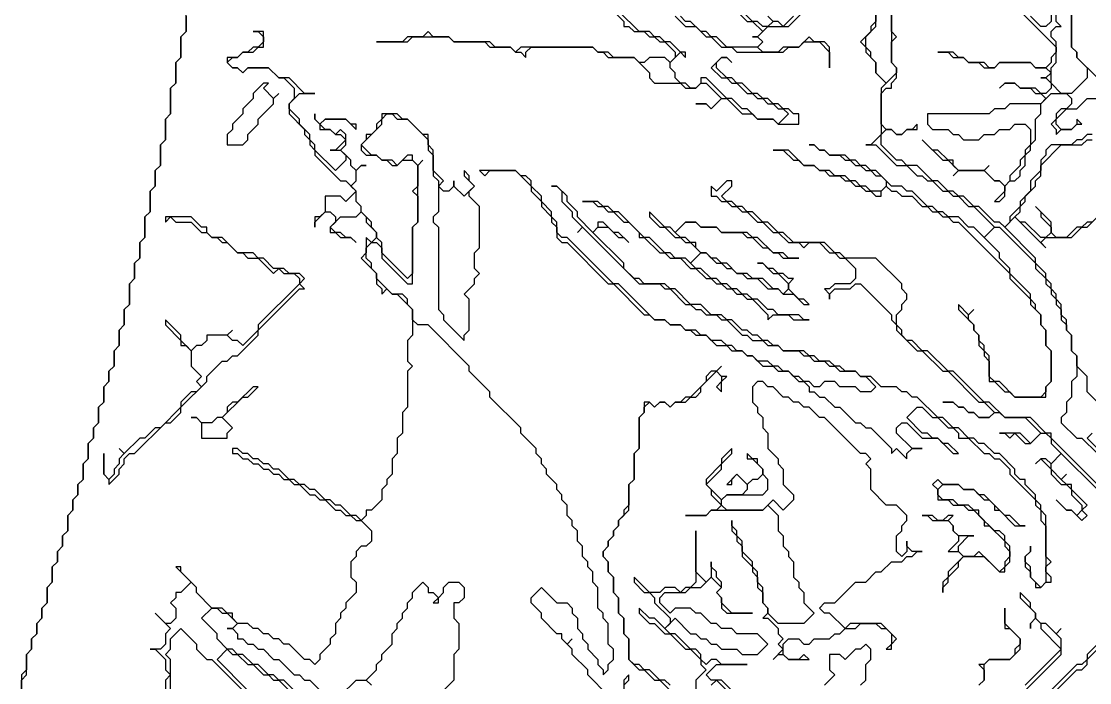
# Model space of a CAD drawing. Header units: metres. Extents: x 0 to 100, y 0 to 141.
# Drawn here: x 65.92 to 71.11, y 73.49 to 76.7 of the extents above; entities that cross this region are included whole.
import ezdxf

# ---------------------------------------------------------------- set-up
doc = ezdxf.new("R2010")
doc.units = ezdxf.units.M

msp = doc.modelspace()

# ---------------------------------------------------------------- linework, layer by layer
for points in [[(70.15, 76.875), (70.15, 76.5), (70.175, 76.475), (70.175, 76.45), (70.125, 76.4), (70.075, 76.45), (70.075, 76.5), (70.05, 76.525), (70.05, 76.55), (70.025, 76.575), (70.025, 76.625), (70.075, 76.675), (70.075, 76.825)], [(71.125, 76.15), (71.1, 76.15), (71.075, 76.125), (71.05, 76.125), (71.025, 76.1), (70.925, 76.1), (70.9, 76.075), (70.9, 76.05), (70.875, 76.025), (70.875, 75.975), (70.825, 75.925), (70.825, 75.875), (70.775, 75.825), (70.775, 75.8), (70.725, 75.75), (70.725, 75.725), (70.7, 75.7), (70.675, 75.725), (70.65, 75.725), (70.575, 75.8), (70.55, 75.8), (70.5, 75.85), (70.475, 75.85), (70.45, 75.875), (70.425, 75.875), (70.375, 75.925), (70.35, 75.925), (70.275, 76), (70.225, 76), (70.2, 76.025), (70.175, 76.025), (70.1, 76.1), (70.1, 76.15), (70.125, 76.175), (70.15, 76.175), (70.175, 76.15), (70.2, 76.15), (70.225, 76.175), (70.275, 76.175), (70.275, 76.2), (70.25, 76.175), (70.225, 76.175), (70.2, 76.15), (70.175, 76.15), (70.15, 76.175), (70.125, 76.175), (70.1, 76.2), (70.1, 76.35), (70.125, 76.375), (70.15, 76.375), (70.15, 76.4), (70.175, 76.425), (70.175, 76.475), (70.15, 76.5), (70.15, 76.6), (70.175, 76.625), (70.15, 76.65), (70.15, 76.875)], [(71.025, 76.85), (71.025, 76.575), (71.05, 76.55), (71.05, 76.525), (71.1, 76.475), (71.1, 76.425), (71.025, 76.35), (70.975, 76.35), (70.925, 76.4), (70.925, 76.475), (70.95, 76.5), (70.95, 76.6), (70.925, 76.625), (70.925, 76.65), (70.95, 76.675), (70.975, 76.675), (70.95, 76.7), (70.95, 76.85)], [(71.15, 76.425), (71.05, 76.525), (71.05, 76.55), (71.025, 76.575), (71.025, 76.85)], [(65.925, 73.425), (65.925, 73.5), (65.95, 73.525), (65.95, 73.625), (65.975, 73.65), (65.975, 73.7), (66, 73.725), (66, 73.775), (66.025, 73.8), (66.025, 73.85), (66.05, 73.875), (66.05, 73.95), (66.075, 73.975), (66.075, 74.05), (66.1, 74.075), (66.1, 74.125), (66.125, 74.15), (66.125, 74.2), (66.15, 74.225), (66.15, 74.3), (66.175, 74.325), (66.175, 74.375), (66.2, 74.4), (66.2, 74.45), (66.225, 74.475), (66.225, 74.55), (66.25, 74.575), (66.25, 74.65), (66.275, 74.675), (66.275, 74.725), (66.3, 74.75), (66.3, 74.825), (66.325, 74.85), (66.325, 74.925), (66.35, 74.95), (66.35, 75), (66.375, 75.025), (66.375, 75.1), (66.4, 75.125), (66.4, 75.2), (66.425, 75.225), (66.425, 75.3), (66.45, 75.325), (66.45, 75.425), (66.475, 75.45), (66.475, 75.525), (66.5, 75.55), (66.5, 75.625), (66.525, 75.65), (66.525, 75.75), (66.55, 75.775), (66.55, 75.875), (66.575, 75.9), (66.575, 75.975), (66.6, 76), (66.6, 76.1), (66.625, 76.125), (66.625, 76.225), (66.65, 76.25), (66.65, 76.375), (66.675, 76.4), (66.675, 76.5), (66.7, 76.525), (66.7, 76.625), (66.725, 76.65), (66.725, 76.825)], [(70.075, 76.8), (70.075, 76.7), (70.05, 76.675), (70.05, 76.65), (70, 76.6), (70.025, 76.575), (70.025, 76.55), (70.075, 76.5), (70.075, 76.45), (70.125, 76.4), (70.1, 76.375), (70.1, 76.15), (70.05, 76.1), (70.025, 76.1), (70.075, 76.1), (70.175, 76), (70.225, 76), (70.275, 75.95), (70.3, 75.95), (70.325, 75.925), (70.35, 75.925), (70.4, 75.875), (70.425, 75.875), (70.45, 75.85), (70.475, 75.85), (70.525, 75.8), (70.55, 75.8), (70.65, 75.7), (70.6, 75.65), (70.55, 75.7), (70.525, 75.7), (70.475, 75.75), (70.425, 75.75), (70.4, 75.775), (70.375, 75.775), (70.35, 75.8), (70.325, 75.8), (70.25, 75.875), (70.225, 75.875), (70.2, 75.9), (70.15, 75.9), (70.075, 75.975), (70.05, 75.975), (70.025, 76), (70, 76), (69.975, 76.025), (69.95, 76.025), (69.925, 76.05), (69.85, 76.05), (69.825, 76.075), (69.8, 76.075), (69.775, 76.1), (69.75, 76.1), (69.775, 76.1), (69.8, 76.075), (69.825, 76.075), (69.85, 76.05), (69.9, 76.05), (69.925, 76.025), (69.95, 76.025), (69.975, 76), (70, 76), (70.025, 75.975), (70.05, 75.975), (70.075, 75.95), (70.1, 75.95), (70.125, 75.925), (70.125, 75.9), (70.1, 75.875), (70.05, 75.875), (70.025, 75.9), (70, 75.9), (69.975, 75.925), (69.95, 75.925), (69.925, 75.95), (69.875, 75.95), (69.85, 75.975), (69.8, 75.975), (69.775, 76), (69.725, 76), (69.65, 76.075), (69.575, 76.075), (69.625, 76.075), (69.675, 76.025), (69.7, 76.025), (69.725, 76), (69.775, 76), (69.8, 75.975), (69.825, 75.975), (69.85, 75.95), (69.9, 75.95), (69.925, 75.925), (69.95, 75.925), (69.975, 75.9), (70, 75.9), (70.025, 75.875), (70.05, 75.875), (70.075, 75.85), (70.1, 75.85), (70.1, 75.875), (70.125, 75.9), (70.15, 75.875), (70.175, 75.875), (70.2, 75.85), (70.25, 75.85), (70.3, 75.8), (70.325, 75.8), (70.35, 75.775), (70.375, 75.775), (70.4, 75.75), (70.425, 75.75), (70.45, 75.725), (70.475, 75.725), (70.725, 75.475), (70.725, 75.45), (70.825, 75.35), (70.825, 75.325), (70.875, 75.275), (70.875, 75.225), (70.9, 75.2), (70.9, 75.125), (70.925, 75.1), (70.925, 74.95), (70.9, 74.925), (70.9, 74.9), (70.875, 74.875), (70.75, 74.875), (70.675, 74.95), (70.65, 74.95), (70.625, 74.975), (70.625, 75.075), (70.6, 75.1), (70.6, 75.125), (70.575, 75.15), (70.575, 75.175), (70.55, 75.2), (70.55, 75.225), (70.525, 75.25), (70.525, 75.275), (70.55, 75.3), (70.525, 75.275), (70.475, 75.325), (70.475, 75.3), (70.55, 75.225), (70.55, 75.2), (70.575, 75.175), (70.575, 75.125), (70.6, 75.1), (70.6, 75.075), (70.625, 75.05), (70.625, 74.95), (70.65, 74.95), (70.7, 74.9), (70.725, 74.9), (70.75, 74.875), (70.9, 74.875), (70.9, 74.925), (70.925, 74.95), (70.925, 75.1), (70.9, 75.125), (70.9, 75.2), (70.875, 75.225), (70.875, 75.275), (70.85, 75.3), (70.85, 75.325), (70.825, 75.35), (70.825, 75.375), (70.725, 75.475), (70.725, 75.5), (70.675, 75.55), (70.675, 75.575), (70.6, 75.65), (70.65, 75.7), (70.675, 75.7), (70.85, 75.525), (70.85, 75.5), (70.9, 75.45), (70.9, 75.425), (70.925, 75.4), (70.925, 75.375), (70.95, 75.35), (70.95, 75.325), (70.975, 75.3), (70.975, 75.25), (71, 75.225), (71, 75.2), (71.025, 75.175), (71.025, 75.1), (71.05, 75.075), (71.05, 74.975), (71.025, 74.95), (71.025, 74.875), (71, 74.85), (71, 74.8), (70.975, 74.775), (70.975, 74.75), (71.05, 74.675), (71.075, 74.675), (71.15, 74.6)], [(66.725, 76.725), (66.725, 76.65), (66.7, 76.625), (66.7, 76.525), (66.675, 76.5), (66.675, 76.4), (66.65, 76.375), (66.65, 76.25), (66.625, 76.225), (66.625, 76.125), (66.6, 76.1), (66.6, 76), (66.575, 75.975), (66.575, 75.9), (66.55, 75.875), (66.55, 75.775), (66.525, 75.75), (66.525, 75.65), (66.5, 75.625), (66.5, 75.55), (66.475, 75.525), (66.475, 75.45), (66.45, 75.425), (66.45, 75.325), (66.425, 75.3), (66.425, 75.225), (66.4, 75.2), (66.4, 75.125), (66.375, 75.1), (66.375, 75.025), (66.35, 75), (66.35, 74.95), (66.325, 74.925), (66.325, 74.85), (66.3, 74.825), (66.3, 74.75), (66.275, 74.725), (66.275, 74.675), (66.25, 74.65), (66.25, 74.575), (66.225, 74.55), (66.225, 74.475), (66.2, 74.45), (66.2, 74.4), (66.175, 74.375), (66.175, 74.325), (66.15, 74.3), (66.15, 74.225), (66.125, 74.2), (66.125, 74.15), (66.1, 74.125), (66.1, 74.075), (66.075, 74.05), (66.075, 73.975), (66.05, 73.95), (66.05, 73.875), (66.025, 73.85), (66.025, 73.8), (66, 73.775), (66, 73.725), (65.975, 73.7), (65.975, 73.65), (65.95, 73.625), (65.95, 73.55), (65.925, 73.525), (65.925, 73.425)], [(68.8, 76.75), (68.85, 76.7), (68.85, 76.675), (68.875, 76.675), (68.9, 76.65), (68.95, 76.65), (68.975, 76.625), (69, 76.625), (69.025, 76.6), (69.05, 76.6), (69.1, 76.55), (69.1, 76.525), (69.075, 76.5), (69.05, 76.525), (68.975, 76.525), (68.95, 76.5), (68.925, 76.5), (68.9, 76.525), (68.8, 76.525), (68.775, 76.55), (68.725, 76.55), (68.7, 76.575), (68.35, 76.575), (68.325, 76.55), (68.3, 76.575), (68.225, 76.575), (68.2, 76.6), (68.025, 76.6), (68, 76.625), (67.925, 76.625), (67.9, 76.65), (67.875, 76.625), (67.8, 76.625), (67.775, 76.6), (67.65, 76.6), (67.8, 76.6), (67.825, 76.625), (68, 76.625), (68.025, 76.6), (68.175, 76.6), (68.2, 76.575), (68.3, 76.575), (68.325, 76.55), (68.35, 76.55), (68.375, 76.525), (68.375, 76.55), (68.4, 76.575), (68.7, 76.575), (68.725, 76.55), (68.75, 76.55), (68.775, 76.525), (68.9, 76.525), (68.975, 76.45), (68.975, 76.425), (69, 76.4), (69.125, 76.4), (69.15, 76.375), (69.2, 76.375), (69.225, 76.4), (69.25, 76.4), (69.325, 76.325), (69.275, 76.275), (69.25, 76.3), (69.2, 76.3), (69.25, 76.3), (69.275, 76.275), (69.325, 76.325), (69.35, 76.325), (69.425, 76.25), (69.475, 76.25), (69.5, 76.225), (69.575, 76.225), (69.6, 76.2), (69.7, 76.2), (69.7, 76.25), (69.675, 76.25), (69.65, 76.275), (69.625, 76.275), (69.6, 76.3), (69.575, 76.3), (69.55, 76.325), (69.525, 76.325), (69.5, 76.35), (69.475, 76.35), (69.425, 76.4), (69.4, 76.4), (69.375, 76.425), (69.35, 76.425), (69.3, 76.475), (69.3, 76.5), (69.325, 76.525), (69.35, 76.525), (69.375, 76.5), (69.35, 76.525), (69.325, 76.525), (69.275, 76.475), (69.325, 76.425), (69.35, 76.425), (69.375, 76.4), (69.4, 76.4), (69.45, 76.35), (69.475, 76.35), (69.5, 76.325), (69.525, 76.325), (69.55, 76.3), (69.575, 76.3), (69.6, 76.275), (69.625, 76.275), (69.65, 76.25), (69.6, 76.2), (69.575, 76.225), (69.5, 76.225), (69.45, 76.275), (69.425, 76.275), (69.375, 76.325), (69.35, 76.325), (69.25, 76.425), (69.225, 76.425), (69.225, 76.4), (69.2, 76.375), (69.175, 76.375), (69.15, 76.4), (69.125, 76.4), (69.1, 76.425), (69.1, 76.45), (69.075, 76.475), (69.075, 76.5), (69.125, 76.55), (69.15, 76.525), (69.15, 76.55), (69.125, 76.55), (69.075, 76.6), (69.05, 76.6), (69.025, 76.625), (69, 76.625), (68.975, 76.65), (68.925, 76.65), (68.825, 76.75)], [(69.1, 76.725), (69.15, 76.675), (69.2, 76.675), (69.25, 76.625), (69.275, 76.625), (69.325, 76.575), (69.375, 76.575), (69.4, 76.55), (69.625, 76.55), (69.65, 76.575), (69.7, 76.575), (69.725, 76.6), (69.8, 76.6), (69.85, 76.55), (69.85, 76.475), (69.85, 76.575), (69.825, 76.6), (69.775, 76.6), (69.75, 76.625), (69.7, 76.575), (69.625, 76.575), (69.6, 76.55), (69.525, 76.55), (69.5, 76.575), (69.525, 76.6), (69.5, 76.625), (69.55, 76.675), (69.65, 76.675), (69.725, 76.75)], [(69.4, 76.75), (69.45, 76.7), (69.475, 76.7), (69.525, 76.65), (69.5, 76.625), (69.475, 76.625), (69.5, 76.625), (69.525, 76.6), (69.5, 76.575), (69.35, 76.575), (69.3, 76.625), (69.275, 76.625), (69.25, 76.65), (69.225, 76.65), (69.175, 76.7), (69.15, 76.7), (69.125, 76.725)], [(69.55, 76.725), (69.575, 76.7), (69.55, 76.675), (69.525, 76.675), (69.5, 76.7), (69.475, 76.7), (69.425, 76.75)], [(69.675, 76.725), (69.625, 76.675), (69.6, 76.7), (69.575, 76.7), (69.55, 76.725)], [(70.775, 76.75), (70.95, 76.575), (70.95, 76.55), (70.925, 76.525), (70.925, 76.5), (70.9, 76.475), (70.85, 76.475), (70.825, 76.5), (70.675, 76.5), (70.65, 76.475), (70.625, 76.475), (70.6, 76.5), (70.525, 76.5), (70.5, 76.525), (70.475, 76.525), (70.45, 76.55), (70.375, 76.55), (70.425, 76.55), (70.45, 76.525), (70.5, 76.525), (70.525, 76.5), (70.575, 76.5), (70.6, 76.475), (70.65, 76.475), (70.675, 76.5), (70.825, 76.5), (70.85, 76.475), (70.9, 76.475), (70.925, 76.45), (70.9, 76.425), (70.875, 76.425), (70.9, 76.425), (70.925, 76.4), (70.925, 76.375), (70.9, 76.35), (70.875, 76.35), (70.85, 76.375), (70.775, 76.375), (70.75, 76.4), (70.7, 76.4), (70.675, 76.375), (70.7, 76.4), (70.75, 76.4), (70.775, 76.375), (70.825, 76.375), (70.85, 76.35), (70.875, 76.35), (70.9, 76.325), (70.875, 76.3), (70.725, 76.3), (70.7, 76.275), (70.65, 76.275), (70.625, 76.25), (70.325, 76.25), (70.325, 76.2), (70.35, 76.175), (70.425, 76.175), (70.45, 76.15), (70.475, 76.15), (70.5, 76.125), (70.575, 76.125), (70.6, 76.15), (70.65, 76.15), (70.675, 76.175), (70.725, 76.175), (70.75, 76.2), (70.8, 76.2), (70.825, 76.175), (70.825, 76.1), (70.8, 76.075), (70.8, 76.05), (70.775, 76.025), (70.775, 76), (70.725, 75.95), (70.725, 75.925), (70.7, 75.9), (70.675, 75.925), (70.65, 75.925), (70.6, 75.975), (70.625, 76), (70.6, 75.975), (70.475, 75.975), (70.45, 76), (70.45, 76.025), (70.425, 76.025), (70.375, 76.075), (70.35, 76.075), (70.3, 76.125), (70.4, 76.025), (70.425, 76.025), (70.475, 75.975), (70.45, 75.95), (70.475, 75.975), (70.6, 75.975), (70.65, 75.925), (70.675, 75.925), (70.7, 75.9), (70.7, 75.875), (70.65, 75.825), (70.675, 75.825), (70.7, 75.85), (70.7, 75.9), (70.725, 75.925), (70.75, 75.925), (70.775, 75.95), (70.775, 75.975), (70.8, 76), (70.8, 76.05), (70.825, 76.075), (70.825, 76.1), (70.85, 76.125), (70.85, 76.225), (70.875, 76.25), (70.875, 76.3), (70.925, 76.35), (71, 76.35), (71.025, 76.325), (71.025, 76.3), (71, 76.275), (70.975, 76.275), (70.95, 76.25), (70.95, 76.225), (70.925, 76.2), (70.95, 76.175), (70.95, 76.15), (70.975, 76.175), (71.025, 76.175), (71.05, 76.2), (71.075, 76.2), (71.05, 76.225), (71.05, 76.2), (71.025, 76.175), (70.975, 76.175), (70.95, 76.2), (70.95, 76.225), (71, 76.275), (71.05, 76.275), (71.1, 76.325), (71.15, 76.325)], [(70.925, 76.775), (70.925, 76.7), (70.9, 76.675), (70.875, 76.675), (70.825, 76.725)], [(68.775, 73.425), (68.675, 73.525), (68.675, 73.55), (68.6, 73.625), (68.6, 73.65), (68.575, 73.675), (68.6, 73.7), (68.575, 73.675), (68.55, 73.7), (68.55, 73.725), (68.525, 73.725), (68.45, 73.8), (68.45, 73.825), (68.4, 73.875), (68.4, 73.9), (68.45, 73.95), (68.525, 73.875), (68.575, 73.875), (68.6, 73.85), (68.6, 73.825), (68.625, 73.8), (68.625, 73.75), (68.65, 73.725), (68.65, 73.7), (68.675, 73.675), (68.675, 73.65), (68.725, 73.6), (68.725, 73.575), (68.75, 73.55), (68.75, 73.525), (68.775, 73.55), (68.775, 73.575), (68.8, 73.6), (68.8, 73.65), (68.775, 73.675), (68.775, 73.775), (68.75, 73.8), (68.75, 73.825), (68.725, 73.85), (68.725, 73.95), (68.7, 73.975), (68.7, 74.025), (68.675, 74.05), (68.675, 74.075), (68.65, 74.1), (68.65, 74.15), (68.625, 74.175), (68.625, 74.225), (68.6, 74.25), (68.6, 74.275), (68.575, 74.3), (68.575, 74.35), (68.55, 74.375), (68.55, 74.4), (68.525, 74.425), (68.525, 74.45), (68.475, 74.5), (68.475, 74.525), (68.45, 74.55), (68.45, 74.575), (68.425, 74.6), (68.425, 74.625), (68.35, 74.7), (68.35, 74.725), (68.2, 74.875), (68.2, 74.9), (68.1, 75), (68.1, 75.025), (67.9, 75.225), (67.85, 75.225), (67.825, 75.25), (67.825, 75.3), (67.8, 75.325), (67.8, 75.35), (67.775, 75.375), (67.725, 75.375), (67.65, 75.45), (67.65, 75.475), (67.625, 75.5), (67.625, 75.525), (67.6, 75.55), (67.6, 75.6), (67.625, 75.625), (67.65, 75.625), (67.675, 75.6), (67.675, 75.55), (67.8, 75.425), (67.825, 75.425), (67.825, 75.7), (67.85, 75.725), (67.85, 76), (67.875, 76.025), (67.85, 76), (67.825, 76.025), (67.825, 76.05), (67.8, 76.05), (67.75, 76), (67.725, 76.025), (67.675, 76.025), (67.65, 76.05), (67.625, 76.05), (67.575, 76.1), (67.675, 76.2), (67.675, 76.225), (67.7, 76.25), (67.725, 76.25), (67.75, 76.225), (67.8, 76.225), (67.9, 76.125), (67.9, 76.075), (67.925, 76.05), (67.925, 75.95), (67.95, 75.925), (67.95, 75.775), (67.925, 75.75), (67.925, 75.725), (67.95, 75.7), (67.95, 75.3), (67.975, 75.275), (67.975, 75.25), (68.075, 75.15), (68.075, 75.175), (68.1, 75.2), (68.1, 75.35), (68.075, 75.375), (68.125, 75.425), (68.125, 75.45), (68.15, 75.475), (68.125, 75.5), (68.125, 75.575), (68.15, 75.6), (68.15, 75.8), (68.1, 75.85), (68.1, 75.875), (68.125, 75.9), (68.1, 75.925), (68.1, 75.95), (68.075, 75.975), (68.075, 75.95), (68.125, 75.9), (68.075, 75.85), (68.025, 75.9), (68.025, 75.925), (68.025, 75.9), (68, 75.875), (67.975, 75.875), (67.95, 75.9), (67.975, 75.925), (67.925, 75.975), (67.925, 76.075), (67.9, 76.1), (67.9, 76.15), (67.875, 76.15), (67.8, 76.225), (67.775, 76.225), (67.75, 76.25), (67.675, 76.25), (67.675, 76.225), (67.65, 76.2), (67.65, 76.175), (67.625, 76.15), (67.6, 76.15), (67.6, 76.125), (67.575, 76.1), (67.575, 76.075), (67.6, 76.05), (67.65, 76.05), (67.675, 76.025), (67.7, 76.025), (67.725, 76), (67.75, 76), (67.775, 76.025), (67.825, 76.025), (67.85, 76), (67.85, 75.9), (67.825, 75.875), (67.85, 75.85), (67.85, 75.725), (67.825, 75.7), (67.825, 75.475), (67.8, 75.45), (67.675, 75.575), (67.675, 75.625), (67.65, 75.65), (67.65, 75.675), (67.625, 75.7), (67.625, 75.725), (67.575, 75.775), (67.575, 75.8), (67.55, 75.825), (67.55, 75.875), (67.525, 75.9), (67.55, 75.925), (67.55, 75.975), (67.575, 76), (67.6, 76), (67.575, 76), (67.55, 75.975), (67.525, 76), (67.525, 76.025), (67.475, 76.075), (67.5, 76.1), (67.5, 76.15), (67.475, 76.175), (67.45, 76.15), (67.425, 76.175), (67.4, 76.175), (67.375, 76.2), (67.4, 76.225), (67.5, 76.225), (67.55, 76.175), (67.55, 76.2), (67.525, 76.2), (67.5, 76.225), (67.4, 76.225), (67.375, 76.2), (67.35, 76.225), (67.35, 76.25), (67.35, 76.225), (67.375, 76.2), (67.375, 76.175), (67.425, 76.175), (67.45, 76.15), (67.475, 76.15), (67.5, 76.125), (67.45, 76.075), (67.425, 76.075), (67.475, 76.075), (67.5, 76.05), (67.5, 76.025), (67.45, 75.975), (67.35, 76.075), (67.35, 76.1), (67.325, 76.125), (67.325, 76.15), (67.275, 76.2), (67.275, 76.225), (67.225, 76.275), (67.225, 76.3), (67.275, 76.35), (67.35, 76.35), (67.3, 76.35), (67.225, 76.425), (67.175, 76.425), (67.125, 76.475), (67.025, 76.475), (67, 76.45), (66.975, 76.475), (66.95, 76.475), (66.925, 76.5), (66.95, 76.525), (66.975, 76.525), (67, 76.55), (67.05, 76.55), (67.075, 76.575), (67.1, 76.575), (67.1, 76.65), (67.05, 76.65), (67.075, 76.65), (67.1, 76.625), (67.1, 76.6), (67.075, 76.575), (67.05, 76.575), (67.025, 76.55), (67, 76.55), (66.975, 76.525), (66.925, 76.525), (66.925, 76.5), (66.95, 76.475), (66.975, 76.475), (67, 76.45), (67.025, 76.475), (67.125, 76.475), (67.175, 76.425), (67.2, 76.425), (67.25, 76.375), (67.25, 76.325), (67.225, 76.3), (67.225, 76.25), (67.3, 76.175), (67.3, 76.15), (67.325, 76.125), (67.325, 76.1), (67.35, 76.075), (67.35, 76.05), (67.475, 75.925), (67.5, 75.925), (67.55, 75.875), (67.5, 75.825), (67.475, 75.85), (67.4, 75.85), (67.4, 75.775), (67.375, 75.75), (67.35, 75.75), (67.35, 75.7), (67.35, 75.725), (67.4, 75.775), (67.425, 75.775), (67.45, 75.75), (67.45, 75.725), (67.425, 75.7), (67.425, 75.675), (67.45, 75.675), (67.475, 75.65), (67.525, 75.65), (67.55, 75.625), (67.525, 75.65), (67.5, 75.65), (67.475, 75.675), (67.45, 75.675), (67.425, 75.7), (67.475, 75.75), (67.55, 75.75), (67.575, 75.775), (67.6, 75.75), (67.6, 75.725), (67.65, 75.675), (67.65, 75.65), (67.625, 75.625), (67.6, 75.65), (67.6, 75.575), (67.575, 75.55), (67.65, 75.475), (67.65, 75.425), (67.675, 75.4), (67.675, 75.375), (67.7, 75.4), (67.725, 75.375), (67.75, 75.375), (67.825, 75.3), (67.825, 75.175), (67.8, 75.15), (67.8, 75.05), (67.825, 75.025), (67.8, 75), (67.8, 74.825), (67.775, 74.8), (67.775, 74.7), (67.75, 74.675), (67.75, 74.6), (67.725, 74.575), (67.725, 74.5), (67.7, 74.475), (67.7, 74.45), (67.675, 74.425), (67.675, 74.375), (67.625, 74.325), (67.6, 74.325), (67.6, 74.3), (67.575, 74.275), (67.55, 74.3), (67.525, 74.3), (67.475, 74.35), (67.45, 74.35), (67.425, 74.375), (67.4, 74.375), (67.35, 74.425), (67.325, 74.425), (67.3, 74.45), (67.275, 74.45), (67.25, 74.475), (67.225, 74.475), (67.175, 74.525), (67.15, 74.525), (67.125, 74.55), (67.1, 74.55), (67.075, 74.575), (67.05, 74.575), (67.025, 74.6), (67, 74.6), (66.975, 74.625), (66.95, 74.625), (66.95, 74.6), (66.975, 74.6), (67, 74.575), (67.025, 74.575), (67.05, 74.55), (67.075, 74.55), (67.1, 74.525), (67.125, 74.525), (67.15, 74.5), (67.175, 74.5), (67.2, 74.475), (67.225, 74.475), (67.25, 74.45), (67.275, 74.45), (67.325, 74.4), (67.35, 74.4), (67.375, 74.375), (67.4, 74.375), (67.45, 74.325), (67.475, 74.325), (67.5, 74.3), (67.525, 74.3), (67.55, 74.275), (67.575, 74.275), (67.625, 74.225), (67.625, 74.175), (67.6, 74.15), (67.575, 74.15), (67.55, 74.125), (67.55, 74.1), (67.525, 74.075), (67.525, 74), (67.55, 73.975), (67.55, 73.925), (67.5, 73.875), (67.5, 73.85), (67.475, 73.825), (67.475, 73.8), (67.45, 73.775), (67.45, 73.725), (67.425, 73.7), (67.425, 73.675), (67.375, 73.625), (67.375, 73.6), (67.35, 73.575), (67.325, 73.6), (67.3, 73.6), (67.225, 73.675), (67.2, 73.675), (67.175, 73.7), (67.15, 73.7), (67.125, 73.725), (67.1, 73.725), (67.075, 73.75), (67.05, 73.75), (67.025, 73.775), (66.975, 73.775), (66.95, 73.8), (66.95, 73.825), (66.925, 73.825), (66.9, 73.85), (66.85, 73.85), (66.775, 73.925), (66.775, 73.95), (66.7, 74.025), (66.7, 74.05), (66.675, 74.05), (66.75, 73.975), (66.7, 73.925), (66.675, 73.925), (66.675, 73.9), (66.65, 73.875), (66.675, 73.85), (66.675, 73.8), (66.65, 73.775), (66.625, 73.775), (66.575, 73.825), (66.65, 73.75), (66.625, 73.725), (66.625, 73.675), (66.6, 73.65), (66.55, 73.65), (66.575, 73.65), (66.625, 73.6), (66.625, 73.55), (66.65, 73.525), (66.625, 73.5), (66.625, 73.35)], [(71.125, 75.725), (71.1, 75.725), (71.075, 75.7), (71.05, 75.7), (71, 75.65), (70.95, 75.65), (70.925, 75.675), (70.925, 75.725), (70.85, 75.8), (70.875, 75.775), (70.875, 75.75), (70.925, 75.7), (70.925, 75.675), (70.9, 75.65), (70.875, 75.65), (70.8, 75.725), (70.775, 75.725), (70.75, 75.75), (70.775, 75.775), (70.775, 75.8), (70.8, 75.825), (70.8, 75.85), (70.85, 75.9), (70.85, 75.925), (70.875, 75.95), (70.875, 76), (70.975, 76.1), (71.075, 76.1), (71.1, 76.125), (71.125, 76.125)], [(71.15, 74.45), (70.925, 74.675), (70.925, 74.7), (70.9, 74.7), (70.825, 74.775), (70.7, 74.775), (70.625, 74.85), (70.6, 74.85), (70.45, 75), (70.425, 75), (70.325, 75.1), (70.3, 75.1), (70.25, 75.15), (70.225, 75.15), (70.2, 75.175), (70.2, 75.2), (70.175, 75.225), (70.175, 75.275), (70.2, 75.3), (70.2, 75.325), (70.225, 75.35), (70.225, 75.375), (70.2, 75.4), (70.2, 75.425), (70.075, 75.55), (69.925, 75.55), (69.9, 75.575), (69.875, 75.575), (69.825, 75.625), (69.675, 75.625), (69.625, 75.675), (69.6, 75.675), (69.55, 75.725), (69.525, 75.725), (69.475, 75.775), (69.45, 75.775), (69.425, 75.8), (69.4, 75.8), (69.375, 75.825), (69.35, 75.825), (69.325, 75.85), (69.375, 75.9), (69.375, 75.925), (69.35, 75.925), (69.3, 75.875), (69.275, 75.9), (69.275, 75.85), (69.3, 75.85), (69.325, 75.825), (69.35, 75.825), (69.375, 75.8), (69.4, 75.8), (69.425, 75.775), (69.45, 75.775), (69.5, 75.725), (69.525, 75.725), (69.575, 75.675), (69.6, 75.675), (69.65, 75.625), (69.7, 75.625), (69.725, 75.6), (69.75, 75.625), (69.8, 75.625), (69.85, 75.575), (69.875, 75.575), (69.9, 75.55), (69.925, 75.55), (69.975, 75.5), (69.975, 75.45), (69.95, 75.425), (69.875, 75.425), (69.85, 75.4), (69.825, 75.4), (69.85, 75.375), (69.85, 75.35), (69.85, 75.375), (69.875, 75.4), (69.95, 75.4), (69.975, 75.425), (70, 75.425), (70.15, 75.275), (70.15, 75.25), (70.175, 75.225), (70.175, 75.2), (70.275, 75.1), (70.3, 75.1), (70.4, 75), (70.425, 75), (70.575, 74.85), (70.6, 74.85), (70.65, 74.8), (70.625, 74.775), (70.575, 74.775), (70.55, 74.8), (70.525, 74.8), (70.5, 74.825), (70.475, 74.825), (70.45, 74.85), (70.4, 74.85), (70.45, 74.85), (70.475, 74.825), (70.5, 74.825), (70.525, 74.8), (70.55, 74.8), (70.575, 74.775), (70.625, 74.775), (70.65, 74.8), (70.675, 74.8), (70.7, 74.775), (70.8, 74.775), (70.875, 74.7), (70.825, 74.65), (70.775, 74.7), (70.675, 74.7), (70.7, 74.7), (70.725, 74.675), (70.75, 74.7), (70.8, 74.65), (70.825, 74.65), (70.875, 74.7), (70.9, 74.7), (70.925, 74.675), (70.925, 74.65), (70.975, 74.6), (70.925, 74.55), (70.9, 74.575), (70.875, 74.575), (70.85, 74.55), (70.875, 74.575), (70.925, 74.525), (70.925, 74.5), (70.975, 74.45), (71, 74.45), (71.025, 74.425), (71.025, 74.4), (71.075, 74.35), (71.075, 74.325), (71.05, 74.3), (71.025, 74.325), (71, 74.325), (70.95, 74.375), (71, 74.325), (71.025, 74.325), (71.075, 74.275), (71.1, 74.3), (71.075, 74.325), (71.1, 74.35), (71.025, 74.425), (71.025, 74.45), (71, 74.45), (70.975, 74.475), (71, 74.5), (70.975, 74.475), (70.925, 74.525), (70.925, 74.55), (70.975, 74.6), (71.15, 74.425)], [(71.15, 74.85), (71.1, 74.9), (71.1, 74.975), (71.05, 75.025), (71.05, 75.075), (71.025, 75.1), (71.025, 75.175), (71, 75.2), (71, 75.25), (70.975, 75.275), (70.975, 75.325), (70.95, 75.35), (70.95, 75.375), (70.925, 75.4), (70.925, 75.425), (70.9, 75.45), (70.9, 75.475), (70.85, 75.525), (70.85, 75.55), (70.7, 75.7), (70.75, 75.75), (70.9, 75.6), (70.875, 75.625), (70.9, 75.65), (71.025, 75.65), (71.075, 75.7), (71.1, 75.7), (71.15, 75.75)], [(69.075, 73.475), (69.05, 73.5), (69.025, 73.5), (68.975, 73.55), (68.95, 73.55), (68.925, 73.575), (68.9, 73.575), (68.875, 73.6), (68.875, 73.7), (68.85, 73.725), (68.85, 73.8), (68.825, 73.825), (68.825, 73.9), (68.8, 73.925), (68.8, 74), (68.775, 74.025), (68.775, 74.075), (68.75, 74.1), (68.75, 74.125), (68.775, 74.15), (68.775, 74.175), (68.8, 74.2), (68.8, 74.225), (68.825, 74.25), (68.825, 74.275), (68.875, 74.325), (68.875, 74.45), (68.9, 74.475), (68.9, 74.6), (68.925, 74.625), (68.925, 74.775), (68.95, 74.8), (68.95, 74.825), (68.975, 74.85), (69, 74.825), (69.025, 74.85), (69.05, 74.85), (69.075, 74.825), (69.1, 74.85), (69.15, 74.85), (69.175, 74.875), (69.2, 74.875), (69.225, 74.9), (69.225, 74.925), (69.3, 75), (69.325, 74.975), (69.325, 74.95), (69.3, 74.925), (69.325, 74.9), (69.325, 74.95), (69.35, 74.975), (69.325, 74.975), (69.3, 75), (69.325, 75.025), (69.3, 75), (69.275, 75), (69.25, 74.975), (69.25, 74.95), (69.175, 74.875), (69.15, 74.875), (69.125, 74.85), (69.1, 74.85), (69.075, 74.825), (69.05, 74.85), (69.025, 74.85), (69, 74.825), (68.975, 74.85), (68.95, 74.85), (68.95, 74.8), (68.925, 74.775), (68.925, 74.625), (68.9, 74.6), (68.9, 74.475), (68.875, 74.45), (68.875, 74.35), (68.85, 74.325), (68.85, 74.3), (68.825, 74.275), (68.825, 74.25), (68.8, 74.225), (68.8, 74.2), (68.775, 74.175), (68.775, 74.15), (68.75, 74.125), (68.75, 74.1), (68.775, 74.075), (68.775, 74.025), (68.8, 74), (68.8, 73.925), (68.825, 73.9), (68.825, 73.825), (68.85, 73.8), (68.85, 73.725), (68.875, 73.7), (68.875, 73.6), (68.925, 73.55), (68.95, 73.55), (69, 73.5), (69.025, 73.5), (69.1, 73.425)], [(71.15, 74.625), (71.1, 74.675), (71.125, 74.7)], [(69.375, 73.45), (69.325, 73.5), (69.275, 73.5), (69.25, 73.525), (69.3, 73.575), (69.45, 73.575), (69.325, 73.575), (69.3, 73.6), (69.275, 73.6), (69.25, 73.575), (69.225, 73.6), (69.225, 73.625), (69.2, 73.65), (69.175, 73.65), (69.1, 73.725), (69.075, 73.725), (69.05, 73.75), (69.1, 73.8), (69.175, 73.725), (69.2, 73.725), (69.225, 73.7), (69.25, 73.7), (69.275, 73.675), (69.3, 73.675), (69.325, 73.65), (69.4, 73.65), (69.425, 73.625), (69.5, 73.625), (69.55, 73.675), (69.5, 73.725), (69.4, 73.725), (69.375, 73.75), (69.325, 73.75), (69.3, 73.775), (69.275, 73.775), (69.225, 73.825), (69.2, 73.825), (69.175, 73.85), (69.1, 73.85), (69.075, 73.825), (69.025, 73.875), (69.025, 73.9), (69.05, 73.925), (69.15, 73.925), (69.175, 73.95), (69.225, 73.95), (69.275, 74), (69.325, 73.95), (69.3, 73.925), (69.325, 73.9), (69.325, 73.85), (69.35, 73.825), (69.475, 73.825), (69.375, 73.825), (69.325, 73.875), (69.325, 73.9), (69.3, 73.925), (69.325, 73.95), (69.325, 73.975), (69.3, 74), (69.3, 74.025), (69.275, 74.05), (69.275, 74.075), (69.275, 74), (69.25, 73.975), (69.2, 74.025), (69.2, 74.225), (69.2, 73.975), (69.175, 73.95), (69.15, 73.95), (69.125, 73.925), (69.1, 73.95), (69.05, 73.95), (69.025, 73.925), (68.975, 73.925), (68.9, 74), (68.9, 73.975), (68.95, 73.925), (68.975, 73.925), (69, 73.9), (69, 73.875), (69.075, 73.8), (69.075, 73.775), (69.05, 73.75), (69, 73.8), (68.975, 73.8), (68.925, 73.85), (68.925, 73.825), (68.975, 73.775), (69, 73.775), (69.05, 73.725), (69.075, 73.725), (69.15, 73.65), (69.175, 73.65), (69.225, 73.6), (69.225, 73.575), (69.25, 73.55), (69.2, 73.5), (69.2, 73.4)], [(67.625, 73.475), (67.6, 73.5), (67.65, 73.55), (67.65, 73.575), (67.675, 73.6), (67.675, 73.625), (67.725, 73.675), (67.725, 73.725), (67.75, 73.75), (67.75, 73.775), (67.775, 73.8), (67.775, 73.825), (67.8, 73.85), (67.8, 73.875), (67.825, 73.9), (67.825, 73.925), (67.875, 73.975), (67.9, 73.95), (67.9, 73.925), (67.925, 73.925), (67.95, 73.9), (67.925, 73.875), (67.95, 73.875), (67.95, 73.9), (67.975, 73.925), (67.975, 73.95), (68, 73.975), (68.05, 73.975), (68.075, 73.95), (68.075, 73.9), (68.05, 73.875), (68.025, 73.875), (68.025, 73.8), (68.05, 73.775), (68.05, 73.65), (68.025, 73.625), (68.025, 73.5), (67.975, 73.45)], [(70.775, 73.425), (70.975, 73.625), (70.975, 73.7), (70.95, 73.725), (70.975, 73.75), (70.95, 73.725), (70.9, 73.775), (70.875, 73.775), (70.85, 73.8), (70.85, 73.825), (70.825, 73.85), (70.825, 73.875), (70.775, 73.925), (70.775, 73.9), (70.85, 73.825), (70.85, 73.8), (70.825, 73.775), (70.825, 73.75), (70.825, 73.775), (70.85, 73.8), (70.875, 73.775), (70.875, 73.75), (70.975, 73.65), (70.8, 73.475)], [(67.25, 73.45), (67.2, 73.5), (67.175, 73.5), (67.15, 73.525), (67.125, 73.525), (67.075, 73.575), (67.05, 73.575), (67, 73.625), (66.975, 73.625), (66.95, 73.65), (66.925, 73.65), (66.875, 73.7), (66.875, 73.725), (66.8, 73.8), (66.85, 73.85), (66.875, 73.85), (66.9, 73.825), (66.925, 73.825), (66.975, 73.775), (66.95, 73.75), (66.925, 73.75), (66.95, 73.75), (66.975, 73.725), (66.975, 73.7), (67, 73.7), (67.025, 73.675), (67.05, 73.675), (67.075, 73.65), (67.1, 73.65), (67.15, 73.6), (67.175, 73.6), (67.25, 73.525), (67.275, 73.525), (67.3, 73.5), (67.325, 73.5), (67.4, 73.425)], [(70.575, 73.475), (70.6, 73.5), (70.6, 73.575), (70.625, 73.6), (70.725, 73.6), (70.775, 73.65), (70.775, 73.7), (70.7, 73.775), (70.7, 73.85), (70.7, 73.75), (70.725, 73.75), (70.775, 73.7), (70.775, 73.675), (70.75, 73.65), (70.75, 73.625), (70.725, 73.6), (70.625, 73.6), (70.6, 73.575), (70.575, 73.575), (70.6, 73.55), (70.6, 73.5), (70.575, 73.475)], [(66.65, 73.425), (66.65, 73.6), (66.625, 73.625), (66.65, 73.65), (66.65, 73.7), (66.7, 73.75), (66.775, 73.675), (66.775, 73.65), (66.825, 73.6), (66.85, 73.6), (67, 73.45)], [(70, 73.475), (70.025, 73.5), (70.025, 73.575), (70.05, 73.6), (70.05, 73.65), (70.025, 73.675), (70, 73.65), (69.975, 73.65), (69.925, 73.6), (69.9, 73.625), (69.85, 73.625), (69.85, 73.55), (69.875, 73.525), (69.825, 73.475)], [(71.15, 73.675), (71.1, 73.625), (71.1, 73.6), (71.075, 73.575), (71.05, 73.575), (70.825, 73.35)], [(70.875, 73.375), (71.05, 73.55), (71.075, 73.55), (71.1, 73.575), (71.1, 73.6), (71.175, 73.675)], [(67.025, 73.45), (66.875, 73.6), (66.925, 73.65), (66.95, 73.625), (66.975, 73.625), (67.025, 73.575), (67.05, 73.575), (67.1, 73.525), (67.125, 73.525), (67.15, 73.5), (67.175, 73.5), (67.225, 73.45)], [(68.85, 73.475), (68.875, 73.5), (68.875, 73.525), (68.85, 73.5), (68.85, 73.425)], [(67.475, 73.425), (67.55, 73.5), (67.6, 73.5), (67.625, 73.475)], [(69.275, 73.475), (69.3, 73.5), (69.35, 73.45)]]:
    msp.add_lwpolyline(points)
for points in [[(67.1, 76.4), (67.05, 76.35), (67.05, 76.325), (67, 76.275), (67, 76.25), (66.95, 76.2), (66.95, 76.175), (66.925, 76.15), (66.925, 76.1), (67, 76.1), (67.025, 76.125), (67.025, 76.15), (67.075, 76.2), (67.075, 76.225), (67.15, 76.3), (67.15, 76.325), (67.175, 76.35), (67.15, 76.325), (67.1, 76.375), (67.125, 76.4)], [(68.15, 75.975), (68.175, 75.95), (68.2, 75.975), (68.325, 75.975), (68.4, 75.9), (68.4, 75.875), (68.45, 75.825), (68.45, 75.8), (68.5, 75.75), (68.5, 75.725), (68.525, 75.7), (68.525, 75.65), (68.55, 75.625), (68.575, 75.625), (68.775, 75.425), (68.8, 75.425), (68.95, 75.275), (68.975, 75.275), (69, 75.25), (69.05, 75.25), (69.075, 75.225), (69.125, 75.225), (69.15, 75.2), (69.175, 75.2), (69.2, 75.175), (69.25, 75.175), (69.3, 75.125), (69.35, 75.125), (69.375, 75.1), (69.425, 75.1), (69.45, 75.075), (69.475, 75.075), (69.525, 75.025), (69.575, 75.025), (69.6, 75), (69.65, 75), (69.7, 74.95), (69.725, 74.95), (69.75, 74.925), (69.75, 74.9), (69.775, 74.9), (69.8, 74.875), (69.825, 74.875), (69.875, 74.825), (69.9, 74.825), (69.975, 74.75), (70, 74.75), (70.025, 74.725), (70.05, 74.725), (70.15, 74.625), (70.15, 74.6), (70.175, 74.625), (70.225, 74.575), (70.225, 74.6), (70.25, 74.625), (70.3, 74.625), (70.25, 74.625), (70.175, 74.7), (70.175, 74.725), (70.2, 74.75), (70.225, 74.75), (70.3, 74.675), (70.375, 74.675), (70.45, 74.6), (70.475, 74.6), (70.425, 74.65), (70.4, 74.65), (70.375, 74.675), (70.35, 74.675), (70.325, 74.7), (70.3, 74.7), (70.225, 74.775), (70.275, 74.825), (70.3, 74.825), (70.35, 74.775), (70.375, 74.775), (70.425, 74.725), (70.45, 74.725), (70.475, 74.7), (70.475, 74.675), (70.525, 74.675), (70.6, 74.6), (70.625, 74.6), (70.65, 74.575), (70.675, 74.575), (70.725, 74.525), (70.725, 74.5), (70.85, 74.375), (70.85, 74.35), (70.875, 74.325), (70.875, 74.275), (70.9, 74.25), (70.9, 73.975), (70.875, 73.95), (70.825, 74), (70.825, 74.05), (70.8, 74.075), (70.8, 74.1), (70.825, 74.125), (70.825, 74.15), (70.825, 74.125), (70.8, 74.1), (70.8, 74.05), (70.825, 74.025), (70.825, 74), (70.85, 73.975), (70.85, 73.95), (70.875, 73.95), (70.9, 73.975), (70.925, 73.975), (70.925, 74), (70.9, 74.025), (70.9, 74.05), (70.925, 74.075), (70.9, 74.1), (70.9, 74.3), (70.875, 74.325), (70.875, 74.35), (70.85, 74.375), (70.85, 74.4), (70.8, 74.45), (70.8, 74.475), (70.775, 74.475), (70.75, 74.5), (70.75, 74.525), (70.675, 74.6), (70.65, 74.6), (70.6, 74.65), (70.575, 74.65), (70.55, 74.675), (70.525, 74.675), (70.475, 74.725), (70.45, 74.725), (70.4, 74.775), (70.375, 74.775), (70.275, 74.875), (70.25, 74.875), (70.225, 74.9), (70.2, 74.9), (70.175, 74.925), (70.1, 74.925), (70.05, 74.975), (70, 74.975), (69.975, 75), (69.925, 75), (69.9, 75.025), (69.875, 75.025), (69.85, 75.05), (69.8, 75.05), (69.775, 75.075), (69.75, 75.075), (69.725, 75.1), (69.625, 75.1), (69.6, 75.125), (69.575, 75.125), (69.55, 75.15), (69.525, 75.15), (69.5, 75.175), (69.475, 75.175), (69.45, 75.2), (69.425, 75.2), (69.375, 75.25), (69.35, 75.25), (69.325, 75.275), (69.275, 75.275), (69.225, 75.325), (69.175, 75.325), (69.1, 75.4), (69.075, 75.4), (69.05, 75.425), (68.95, 75.425), (68.925, 75.45), (68.9, 75.45), (68.85, 75.5), (68.85, 75.525), (68.7, 75.675), (68.725, 75.7), (68.775, 75.7), (68.825, 75.65), (68.85, 75.65), (68.875, 75.625), (68.825, 75.675), (68.8, 75.675), (68.75, 75.725), (68.725, 75.725), (68.725, 75.7), (68.7, 75.675), (68.625, 75.75), (68.625, 75.775), (68.575, 75.825), (68.575, 75.85), (68.525, 75.9), (68.5, 75.9), (68.525, 75.9), (68.55, 75.875), (68.55, 75.825), (68.6, 75.775), (68.6, 75.75), (68.65, 75.7), (68.625, 75.675), (68.65, 75.7), (68.925, 75.425), (69.025, 75.425), (69.05, 75.4), (69.075, 75.4), (69.15, 75.325), (69.175, 75.325), (69.2, 75.3), (69.225, 75.3), (69.25, 75.275), (69.3, 75.275), (69.325, 75.25), (69.35, 75.25), (69.425, 75.175), (69.45, 75.175), (69.475, 75.15), (69.525, 75.15), (69.55, 75.125), (69.6, 75.125), (69.625, 75.1), (69.7, 75.1), (69.725, 75.075), (69.75, 75.075), (69.775, 75.05), (69.825, 75.05), (69.85, 75.025), (69.875, 75.025), (69.9, 75), (69.975, 75), (70, 74.975), (70.025, 74.975), (70.075, 74.925), (70.05, 74.9), (70, 74.9), (69.975, 74.925), (69.9, 74.925), (69.875, 74.95), (69.825, 74.95), (69.8, 74.925), (69.775, 74.925), (69.75, 74.95), (69.725, 74.95), (69.7, 74.975), (69.675, 74.975), (69.65, 75), (69.625, 75), (69.6, 75.025), (69.575, 75.025), (69.55, 75.05), (69.5, 75.05), (69.475, 75.075), (69.45, 75.075), (69.425, 75.1), (69.4, 75.1), (69.375, 75.125), (69.35, 75.125), (69.325, 75.15), (69.275, 75.15), (69.25, 75.175), (69.225, 75.175), (69.2, 75.2), (69.15, 75.2), (69.125, 75.225), (69.075, 75.225), (69.05, 75.25), (69, 75.25), (68.825, 75.425), (68.8, 75.425), (68.575, 75.65), (68.55, 75.65), (68.525, 75.675), (68.525, 75.725), (68.5, 75.75), (68.5, 75.775), (68.45, 75.825), (68.45, 75.85), (68.4, 75.9), (68.4, 75.925), (68.375, 75.95), (68.35, 75.95), (68.325, 75.975)], [(68.65, 75.825), (68.7, 75.825), (68.725, 75.8), (68.75, 75.8), (68.775, 75.775), (68.8, 75.775), (68.85, 75.725), (68.875, 75.725), (68.925, 75.675), (68.925, 75.65), (68.95, 75.65), (69.025, 75.575), (69.05, 75.575), (69.075, 75.55), (69.125, 75.55), (69.175, 75.5), (69.2, 75.5), (69.25, 75.45), (69.275, 75.45), (69.3, 75.425), (69.325, 75.425), (69.35, 75.4), (69.375, 75.4), (69.4, 75.375), (69.425, 75.375), (69.45, 75.35), (69.475, 75.35), (69.55, 75.275), (69.55, 75.25), (69.575, 75.275), (69.65, 75.275), (69.675, 75.25), (69.75, 75.25), (69.725, 75.25), (69.7, 75.275), (69.6, 75.275), (69.575, 75.3), (69.55, 75.3), (69.5, 75.35), (69.475, 75.35), (69.45, 75.375), (69.425, 75.375), (69.4, 75.4), (69.375, 75.4), (69.35, 75.425), (69.325, 75.425), (69.3, 75.45), (69.275, 75.45), (69.225, 75.5), (69.2, 75.5), (69.175, 75.525), (69.225, 75.575), (69.25, 75.575), (69.3, 75.525), (69.325, 75.525), (69.35, 75.5), (69.375, 75.5), (69.4, 75.475), (69.425, 75.475), (69.45, 75.45), (69.5, 75.45), (69.55, 75.4), (69.6, 75.4), (69.625, 75.375), (69.675, 75.375), (69.725, 75.325), (69.75, 75.325), (69.725, 75.35), (69.7, 75.35), (69.65, 75.4), (69.65, 75.425), (69.675, 75.45), (69.65, 75.45), (69.625, 75.475), (69.6, 75.475), (69.575, 75.5), (69.55, 75.5), (69.525, 75.525), (69.5, 75.525), (69.525, 75.525), (69.575, 75.475), (69.6, 75.475), (69.65, 75.425), (69.65, 75.4), (69.625, 75.375), (69.6, 75.4), (69.575, 75.4), (69.525, 75.45), (69.475, 75.45), (69.45, 75.475), (69.4, 75.475), (69.35, 75.525), (69.325, 75.525), (69.3, 75.55), (69.275, 75.55), (69.25, 75.575), (69.225, 75.575), (69.2, 75.6), (69.2, 75.625), (69.175, 75.625), (69.15, 75.65), (69.125, 75.65), (69.1, 75.675), (69.15, 75.725), (69.2, 75.725), (69.225, 75.7), (69.3, 75.7), (69.325, 75.675), (69.425, 75.675), (69.45, 75.65), (69.475, 75.65), (69.525, 75.6), (69.55, 75.6), (69.575, 75.575), (69.6, 75.575), (69.625, 75.55), (69.7, 75.55), (69.65, 75.55), (69.625, 75.575), (69.575, 75.575), (69.5, 75.65), (69.475, 75.65), (69.45, 75.675), (69.325, 75.675), (69.3, 75.7), (69.225, 75.7), (69.2, 75.725), (69.15, 75.725), (69.1, 75.675), (69.075, 75.7), (69.05, 75.7), (68.975, 75.775), (68.975, 75.75), (69.025, 75.7), (69.05, 75.7), (69.1, 75.65), (69.125, 75.65), (69.15, 75.625), (69.175, 75.625), (69.225, 75.575), (69.175, 75.525), (69.15, 75.55), (69.1, 75.55), (69.075, 75.575), (69.05, 75.575), (68.975, 75.65), (68.95, 75.65), (68.825, 75.775), (68.8, 75.775), (68.775, 75.8), (68.75, 75.8), (68.725, 75.825)], [(66.625, 75.75), (66.625, 75.725), (66.65, 75.75), (66.675, 75.725), (66.75, 75.725), (66.8, 75.675), (66.825, 75.675), (66.85, 75.65), (66.875, 75.65), (66.9, 75.625), (66.925, 75.625), (66.975, 75.575), (67, 75.575), (67.025, 75.55), (67.075, 75.55), (67.15, 75.475), (67.175, 75.5), (67.2, 75.475), (67.25, 75.475), (67.275, 75.45), (67.275, 75.425), (67.075, 75.225), (67.075, 75.2), (67, 75.125), (66.975, 75.15), (66.95, 75.15), (66.925, 75.175), (66.95, 75.2), (66.925, 75.175), (66.825, 75.175), (66.825, 75.15), (66.8, 75.125), (66.775, 75.125), (66.75, 75.1), (66.7, 75.15), (66.7, 75.175), (66.625, 75.25), (66.625, 75.225), (66.7, 75.15), (66.7, 75.125), (66.725, 75.125), (66.75, 75.1), (66.75, 75.025), (66.8, 74.975), (66.775, 74.95), (66.8, 74.925), (66.775, 74.9), (66.75, 74.9), (66.7, 74.85), (66.7, 74.825), (66.6, 74.725), (66.575, 74.725), (66.525, 74.675), (66.5, 74.675), (66.425, 74.6), (66.4, 74.625), (66.425, 74.6), (66.4, 74.575), (66.4, 74.55), (66.375, 74.525), (66.375, 74.5), (66.35, 74.475), (66.325, 74.5), (66.325, 74.6), (66.325, 74.5), (66.35, 74.475), (66.35, 74.45), (66.4, 74.5), (66.4, 74.525), (66.425, 74.55), (66.425, 74.575), (66.45, 74.6), (66.475, 74.6), (66.625, 74.75), (66.65, 74.75), (66.7, 74.8), (66.7, 74.825), (66.825, 74.95), (66.825, 74.975), (66.9, 75.05), (66.925, 75.05), (66.95, 75.075), (66.975, 75.075), (67.075, 75.175), (67.075, 75.2), (67.275, 75.4), (67.3, 75.4), (67.275, 75.425), (67.3, 75.45), (67.275, 75.475), (67.225, 75.475), (67.2, 75.5), (67.15, 75.5), (67.1, 75.55), (67.075, 75.55), (67.05, 75.575), (66.975, 75.575), (66.9, 75.65), (66.85, 75.65), (66.825, 75.675), (66.825, 75.7), (66.8, 75.7), (66.75, 75.75)], [(67.05, 74.925), (66.975, 74.85), (66.95, 74.85), (66.925, 74.825), (66.925, 74.8), (66.9, 74.775), (66.875, 74.775), (66.85, 74.75), (66.8, 74.75), (66.775, 74.775), (66.75, 74.775), (66.775, 74.775), (66.8, 74.75), (66.8, 74.675), (66.925, 74.675), (66.925, 74.7), (66.95, 74.725), (66.9, 74.775), (67, 74.875), (67.025, 74.875), (67.075, 74.925)], [(69.5, 74.95), (69.475, 74.925), (69.475, 74.85), (69.5, 74.825), (69.5, 74.8), (69.525, 74.775), (69.525, 74.725), (69.55, 74.7), (69.55, 74.625), (69.6, 74.575), (69.6, 74.55), (69.625, 74.525), (69.625, 74.45), (69.675, 74.4), (69.675, 74.375), (69.625, 74.325), (69.575, 74.375), (69.525, 74.325), (69.35, 74.325), (69.325, 74.35), (69.325, 74.375), (69.35, 74.4), (69.525, 74.4), (69.55, 74.425), (69.55, 74.475), (69.525, 74.5), (69.525, 74.525), (69.5, 74.55), (69.5, 74.575), (69.475, 74.575), (69.45, 74.6), (69.45, 74.575), (69.475, 74.575), (69.525, 74.525), (69.525, 74.5), (69.5, 74.475), (69.475, 74.475), (69.45, 74.45), (69.4, 74.5), (69.35, 74.45), (69.375, 74.45), (69.375, 74.475), (69.4, 74.5), (69.45, 74.45), (69.45, 74.425), (69.425, 74.4), (69.35, 74.4), (69.325, 74.375), (69.25, 74.45), (69.325, 74.525), (69.325, 74.55), (69.375, 74.6), (69.375, 74.625), (69.325, 74.575), (69.325, 74.55), (69.25, 74.475), (69.25, 74.45), (69.275, 74.425), (69.275, 74.4), (69.325, 74.35), (69.3, 74.325), (69.275, 74.325), (69.25, 74.3), (69.15, 74.3), (69.25, 74.3), (69.275, 74.325), (69.525, 74.325), (69.55, 74.35), (69.6, 74.3), (69.6, 74.225), (69.625, 74.2), (69.625, 74.15), (69.65, 74.125), (69.65, 74.1), (69.675, 74.075), (69.675, 74), (69.7, 73.975), (69.7, 73.95), (69.725, 73.925), (69.725, 73.875), (69.775, 73.825), (69.725, 73.775), (69.6, 73.775), (69.55, 73.825), (69.55, 73.85), (69.525, 73.875), (69.525, 73.95), (69.5, 73.975), (69.5, 74.025), (69.475, 74.05), (69.475, 74.075), (69.425, 74.125), (69.425, 74.175), (69.4, 74.2), (69.4, 74.225), (69.375, 74.25), (69.375, 74.275), (69.375, 74.225), (69.4, 74.2), (69.4, 74.175), (69.425, 74.15), (69.425, 74.1), (69.475, 74.05), (69.475, 74.025), (69.5, 74), (69.5, 73.95), (69.525, 73.925), (69.525, 73.875), (69.55, 73.85), (69.55, 73.825), (69.525, 73.8), (69.55, 73.8), (69.6, 73.75), (69.6, 73.725), (69.625, 73.7), (69.6, 73.675), (69.625, 73.65), (69.575, 73.6), (69.6, 73.625), (69.625, 73.625), (69.65, 73.6), (69.75, 73.6), (69.725, 73.625), (69.7, 73.6), (69.65, 73.6), (69.625, 73.625), (69.625, 73.675), (69.65, 73.7), (69.7, 73.7), (69.725, 73.675), (69.75, 73.675), (69.775, 73.7), (69.85, 73.7), (69.875, 73.725), (69.9, 73.725), (69.925, 73.75), (69.975, 73.75), (70, 73.775), (70.075, 73.775), (70.1, 73.75), (70.125, 73.75), (70.15, 73.725), (70.15, 73.675), (70.125, 73.65), (70.15, 73.65), (70.15, 73.675), (70.175, 73.7), (70.1, 73.775), (69.95, 73.775), (69.925, 73.75), (69.85, 73.825), (69.825, 73.825), (69.8, 73.85), (69.825, 73.875), (69.875, 73.875), (69.975, 73.975), (70.025, 73.975), (70.075, 74.025), (70.1, 74.025), (70.15, 74.075), (70.2, 74.075), (70.225, 74.1), (70.25, 74.1), (70.275, 74.125), (70.3, 74.125), (70.25, 74.125), (70.225, 74.15), (70.225, 74.175), (70.225, 74.125), (70.2, 74.1), (70.175, 74.125), (70.175, 74.2), (70.2, 74.225), (70.2, 74.25), (70.225, 74.275), (70.225, 74.3), (70.175, 74.35), (70.125, 74.35), (70.05, 74.425), (70.05, 74.525), (70.025, 74.55), (70.05, 74.575), (70.025, 74.6), (70, 74.6), (69.825, 74.775), (69.8, 74.775), (69.75, 74.825), (69.725, 74.825), (69.7, 74.85), (69.675, 74.85), (69.65, 74.875), (69.625, 74.875), (69.575, 74.925), (69.55, 74.925), (69.525, 74.95)], [(70.375, 74.475), (70.35, 74.45), (70.375, 74.425), (70.375, 74.375), (70.425, 74.375), (70.45, 74.35), (70.5, 74.35), (70.525, 74.325), (70.55, 74.325), (70.6, 74.275), (70.6, 74.25), (70.625, 74.25), (70.7, 74.175), (70.7, 74.15), (70.725, 74.125), (70.725, 74.1), (70.7, 74.075), (70.7, 74.05), (70.675, 74.025), (70.575, 74.125), (70.55, 74.1), (70.5, 74.1), (70.475, 74.125), (70.475, 74.15), (70.525, 74.2), (70.55, 74.2), (70.475, 74.2), (70.45, 74.225), (70.45, 74.25), (70.425, 74.275), (70.45, 74.3), (70.425, 74.3), (70.4, 74.275), (70.375, 74.275), (70.35, 74.3), (70.3, 74.3), (70.325, 74.3), (70.35, 74.275), (70.425, 74.275), (70.45, 74.25), (70.45, 74.225), (70.475, 74.2), (70.475, 74.175), (70.425, 74.125), (70.475, 74.125), (70.5, 74.1), (70.425, 74.025), (70.425, 74), (70.4, 73.975), (70.4, 73.925), (70.4, 73.95), (70.425, 73.975), (70.425, 74), (70.475, 74.05), (70.475, 74.075), (70.5, 74.1), (70.6, 74.1), (70.675, 74.025), (70.7, 74.025), (70.7, 74.05), (70.725, 74.075), (70.725, 74.15), (70.7, 74.175), (70.7, 74.2), (70.675, 74.225), (70.65, 74.225), (70.575, 74.3), (70.575, 74.325), (70.55, 74.325), (70.525, 74.35), (70.475, 74.35), (70.45, 74.375), (70.4, 74.375), (70.375, 74.4), (70.375, 74.425), (70.4, 74.45), (70.475, 74.45), (70.5, 74.425), (70.55, 74.425), (70.6, 74.375), (70.625, 74.375), (70.65, 74.35), (70.65, 74.325), (70.675, 74.325), (70.75, 74.25), (70.8, 74.25), (70.775, 74.25), (70.725, 74.3), (70.7, 74.3), (70.6, 74.4), (70.575, 74.4), (70.55, 74.425), (70.5, 74.425), (70.475, 74.45), (70.4, 74.45)]]:
    msp.add_lwpolyline(points, close=True)

doc.saveas('drawing.dxf')
